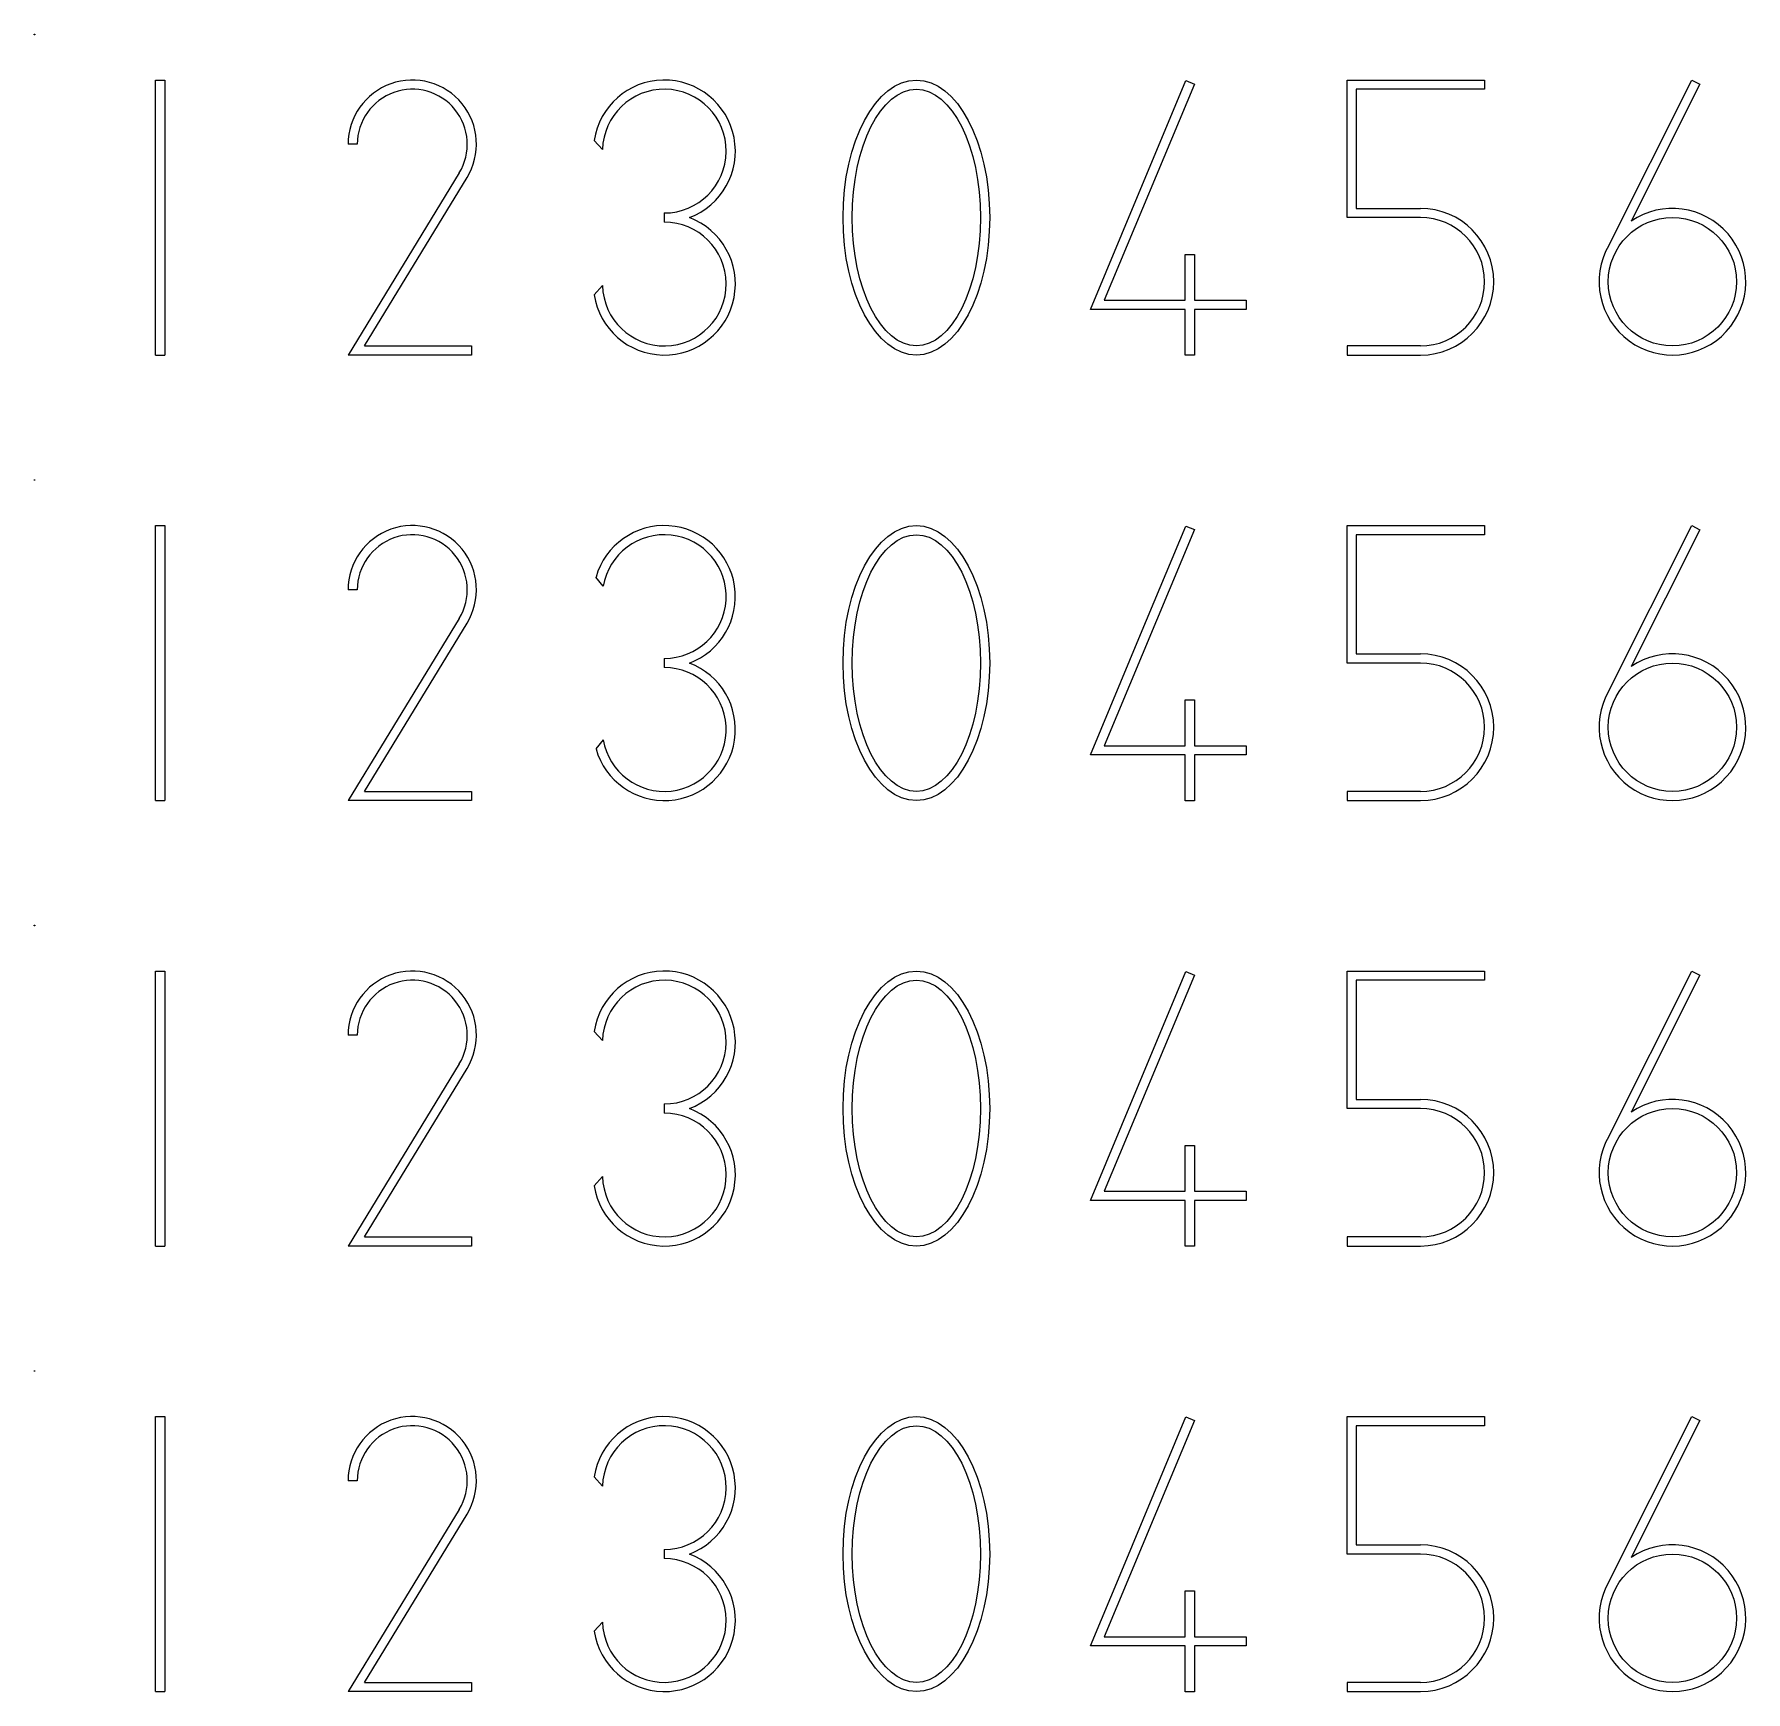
# Model space of a CAD drawing. Header units: millimetres. Extents: x 0 to 374, y -362 to 0.
import ezdxf

# ---------------------------------------------------------------- set-up
doc = ezdxf.new("R2010")
doc.units = ezdxf.units.MM

msp = doc.modelspace()

# ---------------------------------------------------------------- linework, layer by layer
for p, q in [((0, 0), (0.1, 0)), ((0, -0.1), (0, 0)), ((0.1, 0), (0.1, -0.1)), ((0.1, -0.1), (0, -0.1)), ((26.5, -70), (26.5, -10)), ((26.5, -10), (28.5, -10)), ((28.5, -10), (28.5, -70)), ((253.17, -10.87), (233.5, -58.05)), ((237.35, -43.63), (251.32, -10.1)), ((251.32, -10.1), (253.17, -10.87)), ((286.5, -10), (316.5, -10)), ((286.5, -40), (286.5, -10)), ((316.5, -10), (316.5, -12)), ((343.6, -46.07), (361.71, -10)), ((363.5, -10.9), (348.5, -40.77)), ((361.71, -10), (363.5, -10.9)), ((316.5, -12), (288.5, -12)), ((288.5, -12), (288.5, -38)), ((70.5, -24), (68.5, -24)), ((124, -25.17), (122.18, -23.17)), ((92.74, -30.25), (68.5, -70)), ((72.06, -68), (94.45, -31.29)), ((137.5, -39), (137.5, -41)), ((302.5, -40), (286.5, -40)), ((288.5, -38), (302.5, -38)), ((230.5, -60.05), (237.35, -43.63)), ((251.17, -58.05), (251.17, -48.05)), ((251.17, -48.05), (253.17, -48.05)), ((253.17, -48.05), (253.17, -58.05)), ((124, -54.83), (122.18, -56.83)), ((233.5, -58.05), (251.17, -58.05)), ((253.17, -58.05), (264.5, -58.05)), ((264.5, -58.05), (264.5, -60.05)), ((251.17, -60.05), (230.5, -60.05)), ((251.17, -70.05), (251.17, -60.05)), ((264.5, -60.05), (253.17, -60.05)), ((253.17, -60.05), (253.17, -70.05)), ((26.5, -70), (28.5, -70)), ((95.45, -70), (68.5, -70)), ((72.06, -68), (95.45, -68)), ((95.45, -68), (95.45, -70)), ((253.17, -70.05), (251.17, -70.05)), ((302.5, -68), (286.5, -68)), ((286.5, -68), (286.5, -70)), ((286.5, -70), (302.53, -70)), ((0, -97.3), (0, -97.2)), ((0, -97.2), (0.1, -97.2)), ((0.1, -97.3), (0, -97.3)), ((0.1, -97.2), (0.1, -97.3)), ((26.5, -167.2), (26.5, -107.2)), ((26.5, -107.2), (28.5, -107.2)), ((28.5, -107.2), (28.5, -167.2)), ((253.17, -108.07), (233.5, -155.25)), ((241.45, -130.98), (251.32, -107.3)), ((251.32, -107.3), (253.17, -108.07)), ((286.5, -107.2), (316.5, -107.2)), ((286.5, -137.2), (286.5, -107.2)), ((316.5, -107.2), (316.5, -109.2)), ((343.6, -143.27), (361.71, -107.2)), ((363.5, -108.1), (348.5, -137.97)), ((361.71, -107.2), (363.5, -108.1)), ((316.5, -109.2), (288.5, -109.2)), ((288.5, -109.2), (288.5, -135.2)), ((124.19, -120.45), (122.59, -118.45)), ((70.5, -121.2), (68.5, -121.2)), ((92.74, -127.45), (68.5, -167.2)), ((72.06, -165.2), (94.45, -128.49)), ((230.5, -157.25), (241.45, -130.98)), ((137.5, -136.2), (137.5, -138.2)), ((302.5, -137.2), (286.5, -137.2)), ((288.5, -135.2), (302.5, -135.2)), ((251.17, -155.25), (251.17, -145.25)), ((251.17, -145.25), (253.17, -145.25)), ((253.17, -145.25), (253.17, -155.25)), ((124.19, -153.95), (122.59, -155.95)), ((233.5, -155.25), (251.17, -155.25)), ((253.17, -155.25), (264.5, -155.25)), ((264.5, -155.25), (264.5, -157.25)), ((251.17, -157.25), (230.5, -157.25)), ((251.17, -167.25), (251.17, -157.25)), ((253.17, -157.25), (253.17, -167.25)), ((264.5, -157.25), (253.17, -157.25)), ((26.5, -167.2), (28.5, -167.2)), ((95.45, -167.2), (68.5, -167.2)), ((72.06, -165.2), (95.45, -165.2)), ((95.45, -165.2), (95.45, -167.2)), ((253.17, -167.25), (251.17, -167.25)), ((302.5, -165.2), (286.5, -165.2)), ((286.5, -165.2), (286.5, -167.2)), ((286.5, -167.2), (302.53, -167.2)), ((0, -194.4), (0.1, -194.4)), ((0, -194.5), (0, -194.4)), ((0.1, -194.5), (0, -194.5)), ((0.1, -194.4), (0.1, -194.5)), ((26.5, -264.4), (26.5, -204.4)), ((26.5, -204.4), (28.5, -204.4)), ((28.5, -204.4), (28.5, -264.4)), ((253.17, -205.27), (233.5, -252.45)), ((237.35, -238.03), (251.32, -204.5)), ((251.32, -204.5), (253.17, -205.27)), ((286.5, -234.4), (286.5, -204.4)), ((286.5, -204.4), (316.5, -204.4)), ((316.5, -204.4), (316.5, -206.4)), ((343.6, -240.47), (361.71, -204.4)), ((363.5, -205.3), (348.5, -235.17)), ((361.71, -204.4), (363.5, -205.3)), ((288.5, -206.4), (288.5, -232.4)), ((316.5, -206.4), (288.5, -206.4)), ((70.5, -218.4), (68.5, -218.4)), ((124, -219.57), (122.18, -217.57)), ((92.74, -224.65), (68.5, -264.4)), ((72.06, -262.4), (94.45, -225.69)), ((137.5, -233.4), (137.5, -235.4)), ((302.5, -234.4), (286.5, -234.4)), ((288.5, -232.4), (302.5, -232.4)), ((230.5, -254.45), (237.35, -238.03)), ((251.17, -252.45), (251.17, -242.45)), ((251.17, -242.45), (253.17, -242.45)), ((253.17, -242.45), (253.17, -252.45)), ((124, -249.23), (122.18, -251.23)), ((233.5, -252.45), (251.17, -252.45)), ((253.17, -252.45), (264.5, -252.45)), ((264.5, -252.45), (264.5, -254.45)), ((251.17, -254.45), (230.5, -254.45)), ((251.17, -264.45), (251.17, -254.45)), ((253.17, -254.45), (253.17, -264.45)), ((264.5, -254.45), (253.17, -254.45)), ((26.5, -264.4), (28.5, -264.4)), ((95.45, -264.4), (68.5, -264.4)), ((72.06, -262.4), (95.45, -262.4)), ((95.45, -262.4), (95.45, -264.4)), ((253.17, -264.45), (251.17, -264.45)), ((286.5, -262.4), (286.5, -264.4)), ((302.5, -262.4), (286.5, -262.4)), ((286.5, -264.4), (302.53, -264.4)), ((0, -291.6), (0.1, -291.6)), ((0, -291.7), (0, -291.6)), ((0.1, -291.7), (0, -291.7)), ((0.1, -291.6), (0.1, -291.7)), ((26.5, -361.6), (26.5, -301.6)), ((26.5, -301.6), (28.5, -301.6)), ((28.5, -301.6), (28.5, -361.6)), ((253.17, -302.47), (233.5, -349.65)), ((237.35, -335.23), (251.32, -301.7)), ((251.32, -301.7), (253.17, -302.47)), ((286.5, -331.6), (286.5, -301.6)), ((286.5, -301.6), (316.5, -301.6)), ((316.5, -301.6), (316.5, -303.6)), ((343.6, -337.67), (361.71, -301.6)), ((363.5, -302.5), (348.5, -332.37)), ((361.71, -301.6), (363.5, -302.5)), ((288.5, -303.6), (288.5, -329.6)), ((316.5, -303.6), (288.5, -303.6)), ((70.5, -315.6), (68.5, -315.6)), ((124, -316.77), (122.18, -314.77)), ((92.74, -321.85), (68.5, -361.6)), ((72.06, -359.6), (94.45, -322.89)), ((137.5, -330.6), (137.5, -332.6)), ((302.5, -331.6), (286.5, -331.6)), ((288.5, -329.6), (302.5, -329.6)), ((230.5, -351.65), (237.35, -335.23)), ((251.17, -349.65), (251.17, -339.65)), ((251.17, -339.65), (253.17, -339.65)), ((253.17, -339.65), (253.17, -349.65)), ((124, -346.43), (122.18, -348.43)), ((233.5, -349.65), (251.17, -349.65)), ((253.17, -349.65), (264.5, -349.65)), ((264.5, -349.65), (264.5, -351.65)), ((251.17, -351.65), (230.5, -351.65)), ((251.17, -361.65), (251.17, -351.65)), ((253.17, -351.65), (253.17, -361.65)), ((264.5, -351.65), (253.17, -351.65)), ((26.5, -361.6), (28.5, -361.6)), ((95.45, -361.6), (68.5, -361.6)), ((72.06, -359.6), (95.45, -359.6)), ((95.45, -359.6), (95.45, -361.6)), ((253.17, -361.65), (251.17, -361.65)), ((286.5, -359.6), (286.5, -361.6)), ((302.5, -359.6), (286.5, -359.6)), ((286.5, -361.6), (302.53, -361.6))]:
    msp.add_line(p, q)
for centre in [(357.5, -54), (357.5, -151.2), (357.5, -248.4), (357.5, -345.6)]:
    msp.add_circle(centre, 14)
for centre, radius, start, end in [((82.5, -24), 14, 328.6206, 180), ((137.5, -25.5), 15.5, 290.6935, 171.3413), ((82.5, -24), 12, 328.6206, 180), ((137.5, -25.5), 13.5, 270, 178.5845), ((137.5, -54.5), 15.5, 188.6587, 69.3065), ((137.5, -54.5), 13.5, 181.4155, 90), ((302.5, -54), 16, 270.0902, 90), ((302.5, -54), 14, 270, 90), ((357.5, -54), 16, 150.2865, 124.2181), ((82.5, -121.2), 14, 328.6206, 180), ((137.5, -122.7), 15.5, 290.6935, 164.1015), ((82.5, -121.2), 12, 328.6206, 180), ((137.5, -122.7), 13.5, 270, 170.4232), ((137.5, -151.7), 15.5, 195.8985, 69.3065), ((302.5, -151.2), 16, 270.0902, 90), ((302.5, -151.2), 14, 270, 90), ((357.5, -151.2), 16, 150.2865, 124.2181), ((137.5, -151.7), 13.5, 189.5768, 90), ((82.5, -218.4), 14, 328.6206, 180), ((137.5, -219.9), 15.5, 290.6935, 171.3413), ((82.5, -218.4), 12, 328.6206, 180), ((137.5, -219.9), 13.5, 270, 178.5845), ((137.5, -248.9), 15.5, 188.6587, 69.3065), ((302.5, -248.4), 16, 270.0902, 90), ((302.5, -248.4), 14, 270, 90), ((357.5, -248.4), 16, 150.2865, 124.2181), ((137.5, -248.9), 13.5, 181.4155, 90), ((82.5, -315.6), 14, 328.6206, 180), ((137.5, -317.1), 15.5, 290.6935, 171.3413), ((82.5, -315.6), 12, 328.6206, 180), ((137.5, -317.1), 13.5, 270, 178.5845), ((137.5, -346.1), 15.5, 188.6587, 69.3065), ((302.5, -345.6), 16, 270.0902, 90), ((302.5, -345.6), 14, 270, 90), ((357.5, -345.6), 16, 150.2865, 124.2181), ((137.5, -346.1), 13.5, 181.4155, 90)]:
    msp.add_arc(centre, radius, start, end)
for centre, major_axis, ratio in [((192.5, -40), (0, 30), 0.533333), ((192.5, -40), (0, 28), 0.5), ((192.5, -137.2), (0, 30), 0.533333), ((192.5, -137.2), (0, 28), 0.5), ((192.5, -234.4), (0, 30), 0.533333), ((192.5, -234.4), (0, 28), 0.5), ((192.5, -331.6), (0, 30), 0.533333), ((192.5, -331.6), (0, 28), 0.5)]:
    msp.add_ellipse(centre, major_axis=major_axis, ratio=ratio, start_param=-3.141592653589793, end_param=3.141592653589793)

doc.saveas('drawing.dxf')
